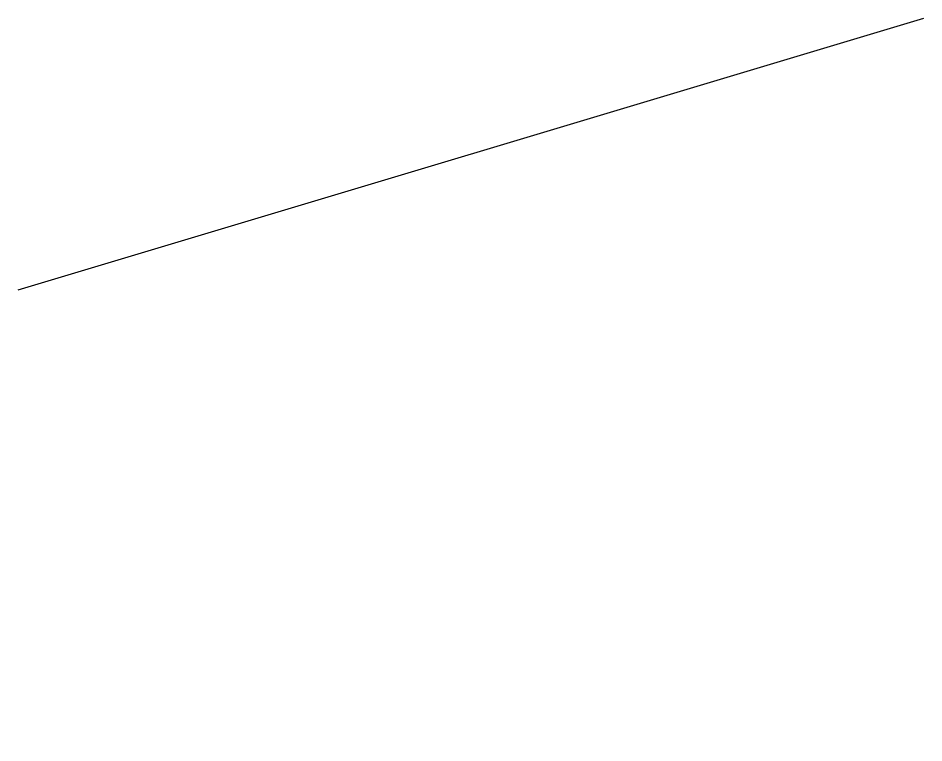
# Model space of a CAD drawing. Header units: millimetres. Extents: x -999999999.988 to -999999999.976, y 3399999999.994 to 3400000000.0036.
import ezdxf

# ---------------------------------------------------------------- set-up
doc = ezdxf.new("R2010")
doc.units = ezdxf.units.MM

# ---------------------------------------------------------------- blocks, each defined once
blk = doc.blocks.new('B0', base_point=(1, -2, 3))
blk.add_line((1, 2, 3), (4, 6, 8))

msp = doc.modelspace()

# ---------------------------------------------------------------- block references
at = {"extrusion": (0, 3, 4), "xscale": 0.001, "yscale": 0.003, "zscale": 0.002, "rotation": 90}
msp.add_blockref('B0', (1000000000, -2000000000, 3000000000), dxfattribs=at)

doc.saveas('drawing.dxf')
